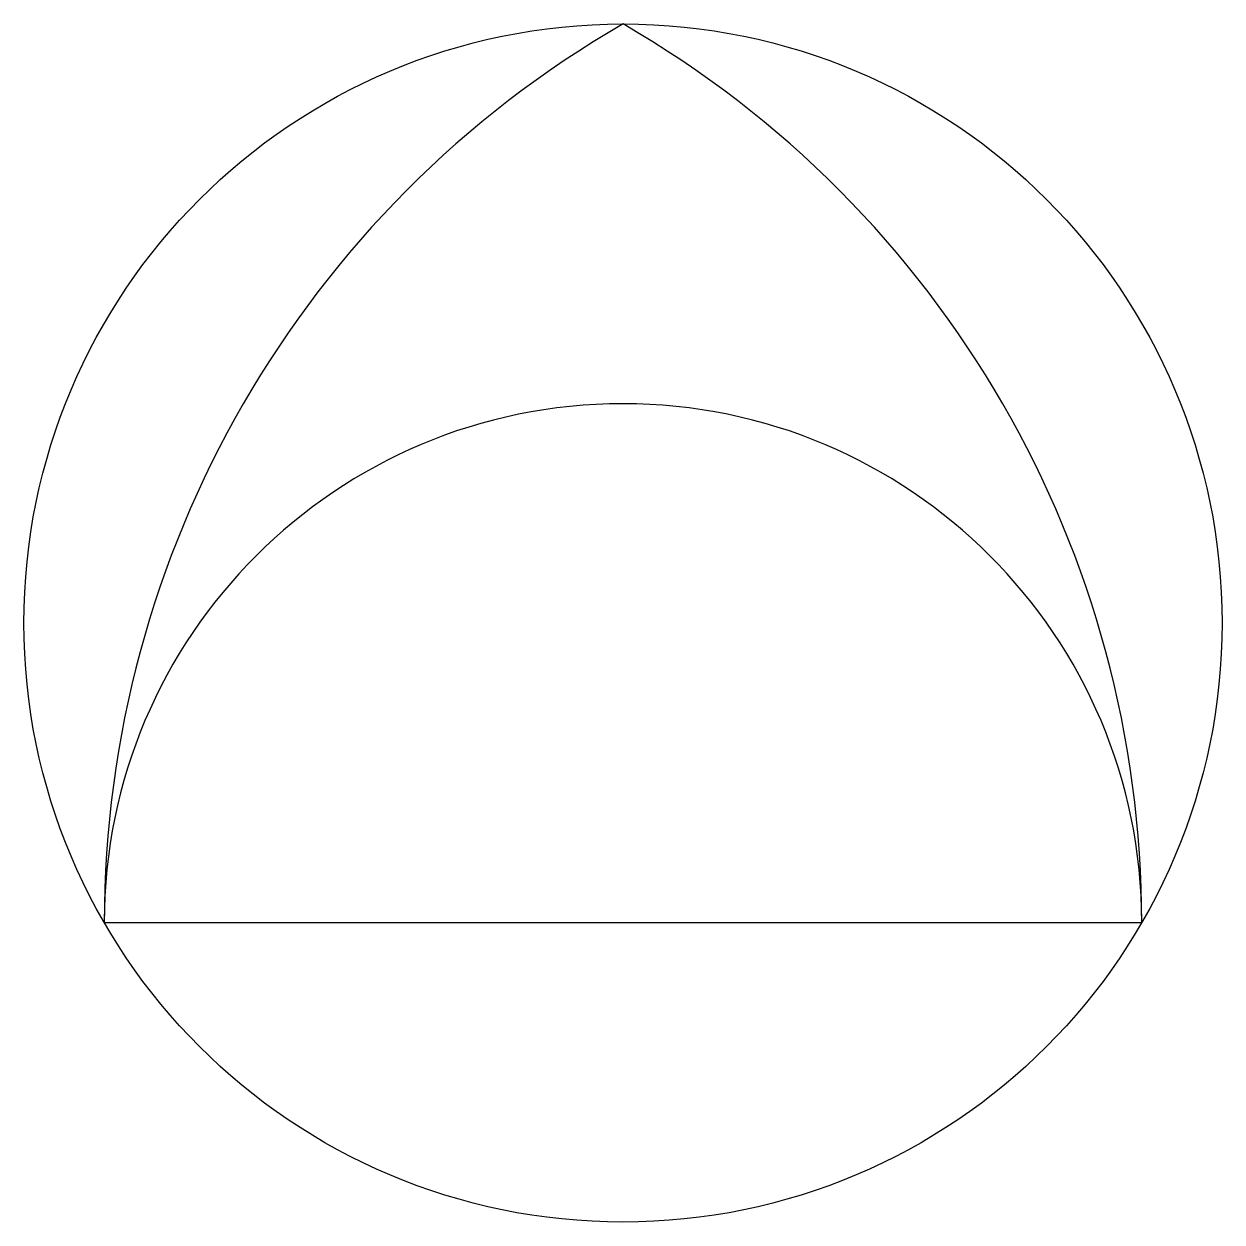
# Model space of a CAD drawing. Extents: x -20.2 to 20.2, y -10.1 to 30.3.
import ezdxf

# ---------------------------------------------------------------- set-up
doc = ezdxf.new("R2010")
doc.units = 0
doc.layers.add('MODELSKETCH_VISIBLE', color=7, linetype='CONTINUOUS')

msp = doc.modelspace()

# ---------------------------------------------------------------- linework, layer by layer
at = {"layer": 'MODELSKETCH_VISIBLE'}
msp.add_line((-17.468, 0), (17.468, 0), dxfattribs=at)
msp.add_circle((0, 10.085), 20.17, dxfattribs=at)
for centre, radius, start, end in [((17.468, 0), 34.936, 120, 180), ((-17.468, 0), 34.936, 0, 60), ((0, 0), 17.468, 0, 180)]:
    msp.add_arc(centre, radius, start, end, dxfattribs=at)

doc.saveas('drawing.dxf')
